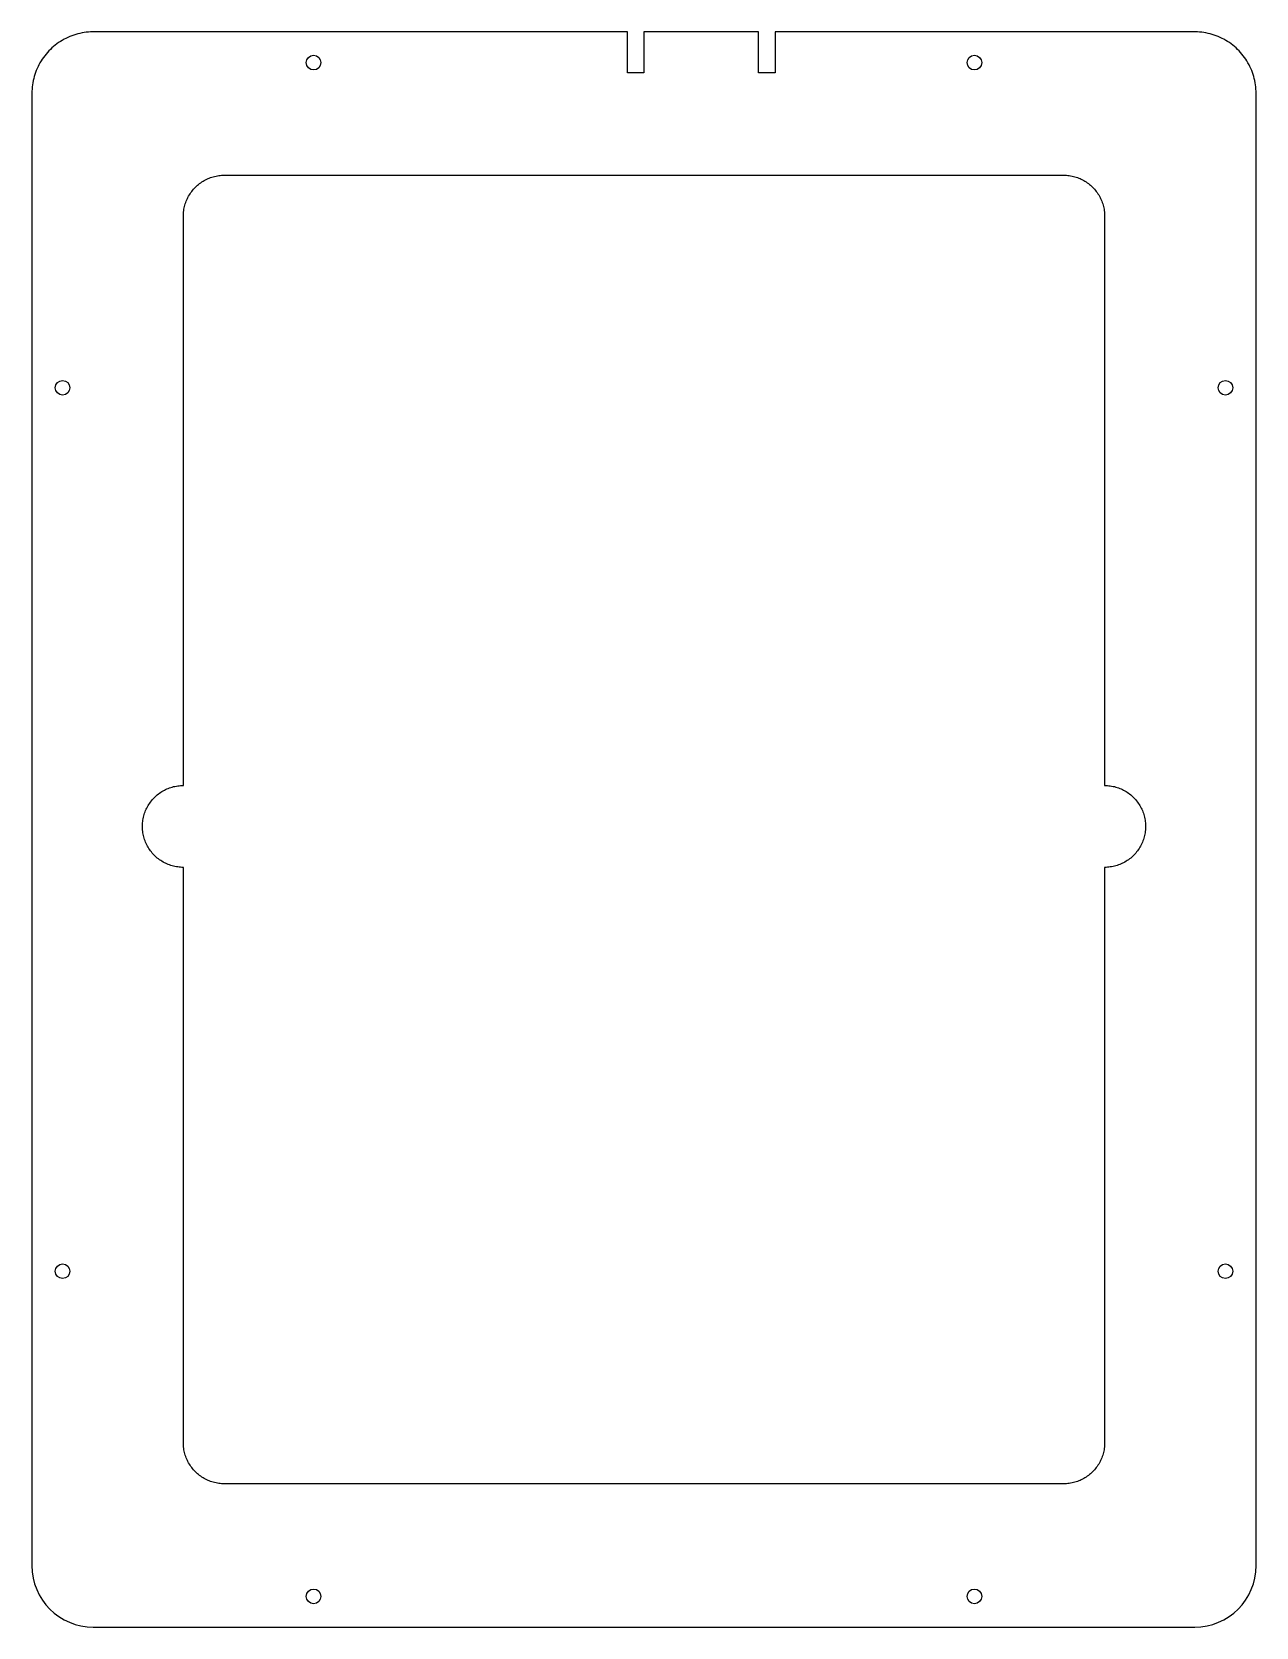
# Model space of a CAD drawing. Extents: x -1043 to -744, y -1262 to -872.
import ezdxf

# ---------------------------------------------------------------- set-up
doc = ezdxf.new("R2010")
doc.units = 0
doc.layers.add('FAB_2$TOP', color=4, linetype='CONTINUOUS')

msp = doc.modelspace()

# ---------------------------------------------------------------- linework, layer by layer
at = {"layer": 'FAB_2$TOP'}
for p, q in [((-1032.06, -872.48), (-1032.56, -872.62)), ((-1031.56, -872.36), (-1032.06, -872.48)), ((-1031.05, -872.25), (-1031.56, -872.36)), ((-1030.54, -872.17), (-1031.05, -872.25)), ((-1030.02, -872.1), (-1030.54, -872.17)), ((-1029.5, -872.05), (-1030.02, -872.1)), ((-1028.98, -872.02), (-1029.5, -872.05)), ((-1028.46, -872), (-1028.98, -872.02)), ((-897.8, -872), (-1028.46, -872)), ((-897.8, -882), (-897.8, -872)), ((-865.8, -872), (-893.8, -872)), ((-893.8, -872), (-893.8, -882)), ((-865.8, -882), (-865.8, -872)), ((-759.13, -872), (-861.8, -872)), ((-861.8, -872), (-861.8, -882)), ((-758.61, -872.02), (-759.13, -872)), ((-758.09, -872.05), (-758.61, -872.02)), ((-757.58, -872.1), (-758.09, -872.05)), ((-757.06, -872.17), (-757.58, -872.1)), ((-756.55, -872.25), (-757.06, -872.17)), ((-756.04, -872.36), (-756.55, -872.25)), ((-755.53, -872.48), (-756.04, -872.36)), ((-755.03, -872.62), (-755.53, -872.48)), ((-1038.78, -876.27), (-1039.14, -876.64)), ((-1038.4, -875.91), (-1038.78, -876.27)), ((-1038.01, -875.57), (-1038.4, -875.91)), ((-1037.61, -875.24), (-1038.01, -875.57)), ((-1037.2, -874.92), (-1037.61, -875.24)), ((-1036.77, -874.62), (-1037.2, -874.92)), ((-1036.34, -874.34), (-1036.77, -874.62)), ((-1035.89, -874.07), (-1036.34, -874.34)), ((-1035.44, -873.81), (-1035.89, -874.07)), ((-1034.98, -873.57), (-1035.44, -873.81)), ((-1034.51, -873.35), (-1034.98, -873.57)), ((-1034.03, -873.14), (-1034.51, -873.35)), ((-1033.55, -872.95), (-1034.03, -873.14)), ((-1033.06, -872.78), (-1033.55, -872.95)), ((-1032.56, -872.62), (-1033.06, -872.78)), ((-754.54, -872.78), (-755.03, -872.62)), ((-754.05, -872.95), (-754.54, -872.78)), ((-753.56, -873.14), (-754.05, -872.95)), ((-753.09, -873.35), (-753.56, -873.14)), ((-752.62, -873.57), (-753.09, -873.35)), ((-752.16, -873.81), (-752.62, -873.57)), ((-751.7, -874.07), (-752.16, -873.81)), ((-751.26, -874.34), (-751.7, -874.07)), ((-750.83, -874.62), (-751.26, -874.34)), ((-750.4, -874.92), (-750.83, -874.62)), ((-749.99, -875.24), (-750.4, -874.92)), ((-749.59, -875.57), (-749.99, -875.24)), ((-749.2, -875.91), (-749.59, -875.57)), ((-748.82, -876.27), (-749.2, -875.91)), ((-748.45, -876.64), (-748.82, -876.27)), ((-1041.57, -880), (-1041.8, -880.47)), ((-1041.32, -879.55), (-1041.57, -880)), ((-1041.05, -879.1), (-1041.32, -879.55)), ((-1040.77, -878.66), (-1041.05, -879.1)), ((-1040.47, -878.24), (-1040.77, -878.66)), ((-1040.16, -877.82), (-1040.47, -878.24)), ((-1039.84, -877.41), (-1040.16, -877.82)), ((-1039.5, -877.02), (-1039.84, -877.41)), ((-1039.14, -876.64), (-1039.5, -877.02)), ((-748.1, -877.02), (-748.45, -876.64)), ((-747.76, -877.41), (-748.1, -877.02)), ((-747.44, -877.82), (-747.76, -877.41)), ((-747.12, -878.24), (-747.44, -877.82)), ((-746.83, -878.66), (-747.12, -878.24)), ((-746.55, -879.1), (-746.83, -878.66)), ((-746.28, -879.55), (-746.55, -879.1)), ((-746.03, -880), (-746.28, -879.55)), ((-745.8, -880.47), (-746.03, -880)), ((-1042.98, -883.9), (-1043.07, -884.41)), ((-1042.86, -883.4), (-1042.98, -883.9)), ((-1042.73, -882.89), (-1042.86, -883.4)), ((-1042.57, -882.4), (-1042.73, -882.89)), ((-1042.41, -881.9), (-1042.57, -882.4)), ((-1042.22, -881.42), (-1042.41, -881.9)), ((-1042.02, -880.94), (-1042.22, -881.42)), ((-1041.8, -880.47), (-1042.02, -880.94)), ((-893.8, -882), (-897.8, -882)), ((-861.8, -882), (-865.8, -882)), ((-745.58, -880.94), (-745.8, -880.47)), ((-745.38, -881.42), (-745.58, -880.94)), ((-745.19, -881.9), (-745.38, -881.42)), ((-745.02, -882.4), (-745.19, -881.9)), ((-744.87, -882.89), (-745.02, -882.4)), ((-744.74, -883.4), (-744.87, -882.89)), ((-744.62, -883.9), (-744.74, -883.4)), ((-744.52, -884.41), (-744.62, -883.9)), ((-1043.29, -886.48), (-1043.3, -887)), ((-1043.3, -887), (-1043.3, -1184.25)), ((-1043.26, -885.96), (-1043.29, -886.48)), ((-1043.22, -885.44), (-1043.26, -885.96)), ((-1043.15, -884.93), (-1043.22, -885.44)), ((-1043.07, -884.41), (-1043.15, -884.93)), ((-744.44, -884.93), (-744.52, -884.41)), ((-744.38, -885.44), (-744.44, -884.93)), ((-744.33, -885.96), (-744.38, -885.44)), ((-744.31, -886.48), (-744.33, -885.96)), ((-744.3, -887), (-744.31, -886.48)), ((-744.3, -1184.25), (-744.3, -887)), ((-999.65, -907.58), (-999.32, -907.47)), ((-999.32, -907.47), (-999, -907.37)), ((-999, -907.37), (-998.67, -907.28)), ((-998.67, -907.28), (-998.33, -907.21)), ((-998.33, -907.21), (-998, -907.15)), ((-998, -907.15), (-997.66, -907.09)), ((-997.66, -907.09), (-997.32, -907.05)), ((-997.32, -907.05), (-996.98, -907.02)), ((-996.98, -907.02), (-996.64, -907.01)), ((-996.64, -907.01), (-996.3, -907)), ((-996.3, -907), (-791.3, -907)), ((-791.3, -907), (-790.96, -907.01)), ((-790.96, -907.01), (-790.62, -907.02)), ((-790.62, -907.02), (-790.28, -907.05)), ((-790.28, -907.05), (-789.94, -907.09)), ((-789.94, -907.09), (-789.6, -907.15)), ((-789.6, -907.15), (-789.26, -907.21)), ((-789.26, -907.21), (-788.93, -907.28)), ((-788.93, -907.28), (-788.6, -907.37)), ((-788.6, -907.37), (-788.27, -907.47)), ((-788.27, -907.47), (-787.95, -907.58)), ((-1004.66, -911.52), (-1004.47, -911.23)), ((-1004.47, -911.23), (-1004.27, -910.96)), ((-1004.27, -910.96), (-1004.06, -910.69)), ((-1004.06, -910.69), (-1003.84, -910.43)), ((-1003.84, -910.43), (-1003.61, -910.17)), ((-1003.61, -910.17), (-1003.37, -909.93)), ((-1003.37, -909.93), (-1003.12, -909.69)), ((-1003.12, -909.69), (-1002.87, -909.46)), ((-1002.87, -909.46), (-1002.61, -909.24)), ((-1002.61, -909.24), (-1002.34, -909.03)), ((-1002.34, -909.03), (-1002.07, -908.83)), ((-1002.07, -908.83), (-1001.78, -908.64)), ((-1001.78, -908.64), (-1001.49, -908.46)), ((-1001.49, -908.46), (-1001.2, -908.28)), ((-1001.2, -908.28), (-1000.9, -908.12)), ((-1000.9, -908.12), (-1000.59, -907.97)), ((-1000.59, -907.97), (-1000.28, -907.83)), ((-1000.28, -907.83), (-999.97, -907.7)), ((-999.97, -907.7), (-999.65, -907.58)), ((-787.95, -907.58), (-787.63, -907.7)), ((-787.63, -907.7), (-787.31, -907.83)), ((-787.31, -907.83), (-787, -907.97)), ((-787, -907.97), (-786.7, -908.12)), ((-786.7, -908.12), (-786.4, -908.28)), ((-786.4, -908.28), (-786.1, -908.46)), ((-786.1, -908.46), (-785.81, -908.64)), ((-785.81, -908.64), (-785.53, -908.83)), ((-785.53, -908.83), (-785.26, -909.03)), ((-785.26, -909.03), (-784.99, -909.24)), ((-784.99, -909.24), (-784.73, -909.46)), ((-784.73, -909.46), (-784.47, -909.69)), ((-784.47, -909.69), (-784.23, -909.93)), ((-784.23, -909.93), (-783.99, -910.17)), ((-783.99, -910.17), (-783.76, -910.43)), ((-783.76, -910.43), (-783.54, -910.69)), ((-783.54, -910.69), (-783.33, -910.96)), ((-783.33, -910.96), (-783.13, -911.23)), ((-783.13, -911.23), (-782.94, -911.52)), ((-1006.21, -915.64), (-1006.15, -915.3)), ((-1006.15, -915.3), (-1006.09, -914.97)), ((-1006.09, -914.97), (-1006.01, -914.63)), ((-1006.01, -914.63), (-1005.93, -914.3)), ((-1005.93, -914.3), (-1005.83, -913.97)), ((-1005.83, -913.97), (-1005.72, -913.65)), ((-1005.72, -913.65), (-1005.6, -913.33)), ((-1005.6, -913.33), (-1005.47, -913.02)), ((-1005.47, -913.02), (-1005.33, -912.71)), ((-1005.33, -912.71), (-1005.18, -912.4)), ((-1005.18, -912.4), (-1005.01, -912.1)), ((-1005.01, -912.1), (-1004.84, -911.8)), ((-1004.84, -911.8), (-1004.66, -911.52)), ((-782.94, -911.52), (-782.75, -911.8)), ((-782.75, -911.8), (-782.58, -912.1)), ((-782.58, -912.1), (-782.42, -912.4)), ((-782.42, -912.4), (-782.27, -912.71)), ((-782.27, -912.71), (-782.13, -913.02)), ((-782.13, -913.02), (-782, -913.33)), ((-782, -913.33), (-781.88, -913.65)), ((-781.88, -913.65), (-781.77, -913.97)), ((-781.77, -913.97), (-781.67, -914.3)), ((-781.67, -914.3), (-781.58, -914.63)), ((-781.58, -914.63), (-781.51, -914.97)), ((-781.51, -914.97), (-781.44, -915.3)), ((-781.44, -915.3), (-781.39, -915.64)), ((-1006.3, -917), (-1006.29, -916.66)), ((-1006.3, -1056), (-1006.3, -917)), ((-1006.29, -916.66), (-1006.28, -916.32)), ((-1006.28, -916.32), (-1006.25, -915.98)), ((-1006.25, -915.98), (-1006.21, -915.64)), ((-781.39, -915.64), (-781.35, -915.98)), ((-781.35, -915.98), (-781.32, -916.32)), ((-781.32, -916.32), (-781.3, -916.66)), ((-781.3, -916.66), (-781.3, -917)), ((-781.3, -917), (-781.3, -1056)), ((-1013.9, -1059.5), (-1013.67, -1059.24)), ((-1013.67, -1059.24), (-1013.43, -1058.99)), ((-1013.43, -1058.99), (-1013.18, -1058.75)), ((-1013.18, -1058.75), (-1012.93, -1058.51)), ((-1012.93, -1058.51), (-1012.67, -1058.29)), ((-1012.67, -1058.29), (-1012.4, -1058.08)), ((-1012.4, -1058.08), (-1012.12, -1057.87)), ((-1012.12, -1057.87), (-1011.84, -1057.67)), ((-1011.84, -1057.67), (-1011.55, -1057.49)), ((-1011.55, -1057.49), (-1011.25, -1057.31)), ((-1011.25, -1057.31), (-1010.95, -1057.15)), ((-1010.95, -1057.15), (-1010.64, -1056.99)), ((-1010.64, -1056.99), (-1010.32, -1056.85)), ((-1010.32, -1056.85), (-1010.01, -1056.71)), ((-1010.01, -1056.71), (-1009.68, -1056.59)), ((-1009.68, -1056.59), (-1009.36, -1056.48)), ((-1009.36, -1056.48), (-1009.03, -1056.38)), ((-1009.03, -1056.38), (-1008.69, -1056.29)), ((-1008.69, -1056.29), (-1008.35, -1056.21)), ((-1008.35, -1056.21), (-1008.02, -1056.15)), ((-1008.02, -1056.15), (-1007.67, -1056.1)), ((-1007.67, -1056.1), (-1007.33, -1056.05)), ((-1007.33, -1056.05), (-1006.99, -1056.02)), ((-1006.99, -1056.02), (-1006.64, -1056.01)), ((-1006.64, -1056.01), (-1006.3, -1056)), ((-781.3, -1056), (-780.95, -1056.01)), ((-780.95, -1056.01), (-780.61, -1056.02)), ((-780.61, -1056.02), (-780.26, -1056.05)), ((-780.26, -1056.05), (-779.92, -1056.1)), ((-779.92, -1056.1), (-779.58, -1056.15)), ((-779.58, -1056.15), (-779.24, -1056.21)), ((-779.24, -1056.21), (-778.91, -1056.29)), ((-778.91, -1056.29), (-778.57, -1056.38)), ((-778.57, -1056.38), (-778.24, -1056.48)), ((-778.24, -1056.48), (-777.91, -1056.59)), ((-777.91, -1056.59), (-777.59, -1056.71)), ((-777.59, -1056.71), (-777.27, -1056.85)), ((-777.27, -1056.85), (-776.96, -1056.99)), ((-776.96, -1056.99), (-776.65, -1057.15)), ((-776.65, -1057.15), (-776.35, -1057.31)), ((-776.35, -1057.31), (-776.05, -1057.49)), ((-776.05, -1057.49), (-775.76, -1057.67)), ((-775.76, -1057.67), (-775.48, -1057.87)), ((-775.48, -1057.87), (-775.2, -1058.08)), ((-775.2, -1058.08), (-774.93, -1058.29)), ((-774.93, -1058.29), (-774.67, -1058.51)), ((-774.67, -1058.51), (-774.41, -1058.75)), ((-774.41, -1058.75), (-774.17, -1058.99)), ((-774.17, -1058.99), (-773.93, -1059.24)), ((-773.93, -1059.24), (-773.7, -1059.5)), ((-1015.97, -1063.44), (-1015.87, -1063.11)), ((-1015.87, -1063.11), (-1015.77, -1062.78)), ((-1015.77, -1062.78), (-1015.65, -1062.45)), ((-1015.65, -1062.45), (-1015.52, -1062.13)), ((-1015.52, -1062.13), (-1015.38, -1061.82)), ((-1015.38, -1061.82), (-1015.23, -1061.51)), ((-1015.23, -1061.51), (-1015.07, -1061.2)), ((-1015.07, -1061.2), (-1014.9, -1060.9)), ((-1014.9, -1060.9), (-1014.72, -1060.61)), ((-1014.72, -1060.61), (-1014.53, -1060.32)), ((-1014.53, -1060.32), (-1014.33, -1060.04)), ((-1014.33, -1060.04), (-1014.12, -1059.77)), ((-1014.12, -1059.77), (-1013.9, -1059.5)), ((-773.7, -1059.5), (-773.48, -1059.77)), ((-773.48, -1059.77), (-773.27, -1060.04)), ((-773.27, -1060.04), (-773.07, -1060.32)), ((-773.07, -1060.32), (-772.88, -1060.61)), ((-772.88, -1060.61), (-772.7, -1060.9)), ((-772.7, -1060.9), (-772.53, -1061.2)), ((-772.53, -1061.2), (-772.36, -1061.51)), ((-772.36, -1061.51), (-772.22, -1061.82)), ((-772.22, -1061.82), (-772.08, -1062.13)), ((-772.08, -1062.13), (-771.95, -1062.45)), ((-771.95, -1062.45), (-771.83, -1062.78)), ((-771.83, -1062.78), (-771.73, -1063.11)), ((-771.73, -1063.11), (-771.63, -1063.44)), ((-1016.3, -1065.83), (-1016.28, -1065.48)), ((-1016.3, -1066.17), (-1016.3, -1065.83)), ((-1016.28, -1066.52), (-1016.3, -1066.17)), ((-1016.28, -1065.48), (-1016.26, -1065.14)), ((-1016.26, -1066.86), (-1016.28, -1066.52)), ((-1016.26, -1065.14), (-1016.23, -1064.79)), ((-1016.23, -1067.21), (-1016.26, -1066.86)), ((-1016.23, -1064.79), (-1016.18, -1064.45)), ((-1016.18, -1067.55), (-1016.23, -1067.21)), ((-1016.18, -1064.45), (-1016.12, -1064.11)), ((-1016.12, -1064.11), (-1016.05, -1063.77)), ((-1016.05, -1063.77), (-1015.97, -1063.44)), ((-771.63, -1063.44), (-771.55, -1063.77)), ((-771.55, -1063.77), (-771.48, -1064.11)), ((-771.48, -1064.11), (-771.42, -1064.45)), ((-771.42, -1064.45), (-771.37, -1064.79)), ((-771.37, -1067.21), (-771.42, -1067.55)), ((-771.37, -1064.79), (-771.34, -1065.14)), ((-771.34, -1066.86), (-771.37, -1067.21)), ((-771.34, -1065.14), (-771.31, -1065.48)), ((-771.31, -1066.52), (-771.34, -1066.86)), ((-771.31, -1065.48), (-771.3, -1065.83)), ((-771.3, -1066.17), (-771.31, -1066.52)), ((-771.3, -1065.83), (-771.3, -1066.17)), ((-1016.12, -1067.89), (-1016.18, -1067.55)), ((-1016.05, -1068.23), (-1016.12, -1067.89)), ((-1015.97, -1068.56), (-1016.05, -1068.23)), ((-1015.87, -1068.89), (-1015.97, -1068.56)), ((-1015.77, -1069.22), (-1015.87, -1068.89)), ((-1015.65, -1069.55), (-1015.77, -1069.22)), ((-1015.52, -1069.87), (-1015.65, -1069.55)), ((-1015.38, -1070.18), (-1015.52, -1069.87)), ((-1015.23, -1070.49), (-1015.38, -1070.18)), ((-1015.07, -1070.8), (-1015.23, -1070.49)), ((-1014.9, -1071.1), (-1015.07, -1070.8)), ((-1014.72, -1071.39), (-1014.9, -1071.1)), ((-772.7, -1071.1), (-772.88, -1071.39)), ((-772.53, -1070.8), (-772.7, -1071.1)), ((-772.36, -1070.49), (-772.53, -1070.8)), ((-772.22, -1070.18), (-772.36, -1070.49)), ((-772.08, -1069.87), (-772.22, -1070.18)), ((-771.95, -1069.55), (-772.08, -1069.87)), ((-771.83, -1069.22), (-771.95, -1069.55)), ((-771.73, -1068.89), (-771.83, -1069.22)), ((-771.63, -1068.56), (-771.73, -1068.89)), ((-771.55, -1068.23), (-771.63, -1068.56)), ((-771.48, -1067.89), (-771.55, -1068.23)), ((-771.42, -1067.55), (-771.48, -1067.89)), ((-1014.53, -1071.68), (-1014.72, -1071.39)), ((-1014.33, -1071.96), (-1014.53, -1071.68)), ((-1014.12, -1072.23), (-1014.33, -1071.96)), ((-1013.9, -1072.5), (-1014.12, -1072.23)), ((-1013.67, -1072.76), (-1013.9, -1072.5)), ((-1013.43, -1073.01), (-1013.67, -1072.76)), ((-1013.18, -1073.25), (-1013.43, -1073.01)), ((-1012.93, -1073.49), (-1013.18, -1073.25)), ((-1012.67, -1073.71), (-1012.93, -1073.49)), ((-1012.4, -1073.92), (-1012.67, -1073.71)), ((-1012.12, -1074.13), (-1012.4, -1073.92)), ((-1011.84, -1074.33), (-1012.12, -1074.13)), ((-1011.55, -1074.51), (-1011.84, -1074.33)), ((-1011.25, -1074.69), (-1011.55, -1074.51)), ((-1010.95, -1074.85), (-1011.25, -1074.69)), ((-1010.64, -1075.01), (-1010.95, -1074.85)), ((-1010.32, -1075.15), (-1010.64, -1075.01)), ((-776.96, -1075.01), (-777.27, -1075.15)), ((-776.65, -1074.85), (-776.96, -1075.01)), ((-776.35, -1074.69), (-776.65, -1074.85)), ((-776.05, -1074.51), (-776.35, -1074.69)), ((-775.76, -1074.33), (-776.05, -1074.51)), ((-775.48, -1074.13), (-775.76, -1074.33)), ((-775.2, -1073.92), (-775.48, -1074.13)), ((-774.93, -1073.71), (-775.2, -1073.92)), ((-774.67, -1073.49), (-774.93, -1073.71)), ((-774.41, -1073.25), (-774.67, -1073.49)), ((-774.17, -1073.01), (-774.41, -1073.25)), ((-773.93, -1072.76), (-774.17, -1073.01)), ((-773.7, -1072.5), (-773.93, -1072.76)), ((-773.48, -1072.23), (-773.7, -1072.5)), ((-773.27, -1071.96), (-773.48, -1072.23)), ((-773.07, -1071.68), (-773.27, -1071.96)), ((-772.88, -1071.39), (-773.07, -1071.68)), ((-1010.01, -1075.29), (-1010.32, -1075.15)), ((-1009.68, -1075.41), (-1010.01, -1075.29)), ((-1009.36, -1075.52), (-1009.68, -1075.41)), ((-1009.03, -1075.62), (-1009.36, -1075.52)), ((-1008.69, -1075.71), (-1009.03, -1075.62)), ((-1008.35, -1075.79), (-1008.69, -1075.71)), ((-1008.02, -1075.85), (-1008.35, -1075.79)), ((-1007.67, -1075.9), (-1008.02, -1075.85)), ((-1007.33, -1075.95), (-1007.67, -1075.9)), ((-1006.99, -1075.98), (-1007.33, -1075.95)), ((-1006.64, -1075.99), (-1006.99, -1075.98)), ((-1006.3, -1076), (-1006.64, -1075.99)), ((-1006.3, -1216.5), (-1006.3, -1076)), ((-780.95, -1075.99), (-781.3, -1076)), ((-781.3, -1076), (-781.3, -1184.25)), ((-780.61, -1075.98), (-780.95, -1075.99)), ((-780.26, -1075.95), (-780.61, -1075.98)), ((-779.92, -1075.9), (-780.26, -1075.95)), ((-779.58, -1075.85), (-779.92, -1075.9)), ((-779.24, -1075.79), (-779.58, -1075.85)), ((-778.91, -1075.71), (-779.24, -1075.79)), ((-778.57, -1075.62), (-778.91, -1075.71)), ((-778.24, -1075.52), (-778.57, -1075.62)), ((-777.91, -1075.41), (-778.24, -1075.52)), ((-777.59, -1075.29), (-777.91, -1075.41)), ((-777.27, -1075.15), (-777.59, -1075.29)), ((-1043.3, -1184.25), (-1043.3, -1246.5)), ((-781.3, -1184.25), (-781.3, -1216.5)), ((-744.3, -1246.5), (-744.3, -1184.25)), ((-1006.29, -1216.84), (-1006.3, -1216.5)), ((-1006.28, -1217.18), (-1006.29, -1216.84)), ((-1006.25, -1217.52), (-1006.28, -1217.18)), ((-1006.21, -1217.86), (-1006.25, -1217.52)), ((-1006.15, -1218.2), (-1006.21, -1217.86)), ((-1006.09, -1218.53), (-1006.15, -1218.2)), ((-1006.01, -1218.87), (-1006.09, -1218.53)), ((-1005.93, -1219.2), (-1006.01, -1218.87)), ((-781.58, -1218.87), (-781.67, -1219.2)), ((-781.51, -1218.53), (-781.58, -1218.87)), ((-781.44, -1218.2), (-781.51, -1218.53)), ((-781.39, -1217.86), (-781.44, -1218.2)), ((-781.35, -1217.52), (-781.39, -1217.86)), ((-781.32, -1217.18), (-781.35, -1217.52)), ((-781.3, -1216.84), (-781.32, -1217.18)), ((-781.3, -1216.5), (-781.3, -1216.84)), ((-1005.83, -1219.53), (-1005.93, -1219.2)), ((-1005.72, -1219.85), (-1005.83, -1219.53)), ((-1005.6, -1220.17), (-1005.72, -1219.85)), ((-1005.47, -1220.48), (-1005.6, -1220.17)), ((-1005.33, -1220.79), (-1005.47, -1220.48)), ((-1005.18, -1221.1), (-1005.33, -1220.79)), ((-1005.01, -1221.4), (-1005.18, -1221.1)), ((-1004.84, -1221.7), (-1005.01, -1221.4)), ((-1004.66, -1221.98), (-1004.84, -1221.7)), ((-1004.47, -1222.27), (-1004.66, -1221.98)), ((-1004.27, -1222.54), (-1004.47, -1222.27)), ((-1004.06, -1222.81), (-1004.27, -1222.54)), ((-1003.84, -1223.07), (-1004.06, -1222.81)), ((-783.54, -1222.81), (-783.76, -1223.07)), ((-783.33, -1222.54), (-783.54, -1222.81)), ((-783.13, -1222.27), (-783.33, -1222.54)), ((-782.94, -1221.98), (-783.13, -1222.27)), ((-782.75, -1221.7), (-782.94, -1221.98)), ((-782.58, -1221.4), (-782.75, -1221.7)), ((-782.42, -1221.1), (-782.58, -1221.4)), ((-782.27, -1220.79), (-782.42, -1221.1)), ((-782.13, -1220.48), (-782.27, -1220.79)), ((-782, -1220.17), (-782.13, -1220.48)), ((-781.88, -1219.85), (-782, -1220.17)), ((-781.77, -1219.53), (-781.88, -1219.85)), ((-781.67, -1219.2), (-781.77, -1219.53)), ((-1003.61, -1223.33), (-1003.84, -1223.07)), ((-1003.37, -1223.57), (-1003.61, -1223.33)), ((-1003.12, -1223.81), (-1003.37, -1223.57)), ((-1002.87, -1224.04), (-1003.12, -1223.81)), ((-1002.61, -1224.26), (-1002.87, -1224.04)), ((-1002.34, -1224.47), (-1002.61, -1224.26)), ((-1002.07, -1224.67), (-1002.34, -1224.47)), ((-1001.78, -1224.86), (-1002.07, -1224.67)), ((-1001.49, -1225.04), (-1001.78, -1224.86)), ((-1001.2, -1225.22), (-1001.49, -1225.04)), ((-1000.9, -1225.38), (-1001.2, -1225.22)), ((-1000.59, -1225.53), (-1000.9, -1225.38)), ((-1000.28, -1225.67), (-1000.59, -1225.53)), ((-999.97, -1225.8), (-1000.28, -1225.67)), ((-999.65, -1225.92), (-999.97, -1225.8)), ((-999.32, -1226.03), (-999.65, -1225.92)), ((-999, -1226.13), (-999.32, -1226.03)), ((-998.67, -1226.22), (-999, -1226.13)), ((-998.33, -1226.29), (-998.67, -1226.22)), ((-998, -1226.35), (-998.33, -1226.29)), ((-997.66, -1226.41), (-998, -1226.35)), ((-997.32, -1226.45), (-997.66, -1226.41)), ((-996.98, -1226.48), (-997.32, -1226.45)), ((-996.64, -1226.49), (-996.98, -1226.48)), ((-996.3, -1226.5), (-996.64, -1226.49)), ((-791.3, -1226.5), (-996.3, -1226.5)), ((-790.96, -1226.49), (-791.3, -1226.5)), ((-790.62, -1226.48), (-790.96, -1226.49)), ((-790.28, -1226.45), (-790.62, -1226.48)), ((-789.94, -1226.41), (-790.28, -1226.45)), ((-789.6, -1226.35), (-789.94, -1226.41)), ((-789.26, -1226.29), (-789.6, -1226.35)), ((-788.93, -1226.22), (-789.26, -1226.29)), ((-788.6, -1226.13), (-788.93, -1226.22)), ((-788.27, -1226.03), (-788.6, -1226.13)), ((-787.95, -1225.92), (-788.27, -1226.03)), ((-787.63, -1225.8), (-787.95, -1225.92)), ((-787.31, -1225.67), (-787.63, -1225.8)), ((-787, -1225.53), (-787.31, -1225.67)), ((-786.7, -1225.38), (-787, -1225.53)), ((-786.4, -1225.22), (-786.7, -1225.38)), ((-786.1, -1225.04), (-786.4, -1225.22)), ((-785.81, -1224.86), (-786.1, -1225.04)), ((-785.53, -1224.67), (-785.81, -1224.86)), ((-785.26, -1224.47), (-785.53, -1224.67)), ((-784.99, -1224.26), (-785.26, -1224.47)), ((-784.73, -1224.04), (-784.99, -1224.26)), ((-784.47, -1223.81), (-784.73, -1224.04)), ((-784.23, -1223.57), (-784.47, -1223.81)), ((-783.99, -1223.33), (-784.23, -1223.57)), ((-783.76, -1223.07), (-783.99, -1223.33)), ((-1028.3, -1261.5), (-759.3, -1261.5))]:
    msp.add_line(p, q, dxfattribs=at)
for centre in [(-974.5, -879.5), (-813.1, -879.5), (-1035.8, -958.9), (-751.8, -958.9), (-1035.8, -1174.6), (-751.8, -1174.6), (-974.5, -1254), (-813.1, -1254)]:
    msp.add_circle(centre, 1.78, dxfattribs=at)
for centre, start, end in [((-1028.3, -1246.5), 180, 270), ((-759.3, -1246.5), 270, 360)]:
    msp.add_arc(centre, 15, start, end, dxfattribs=at)

doc.saveas('drawing.dxf')
